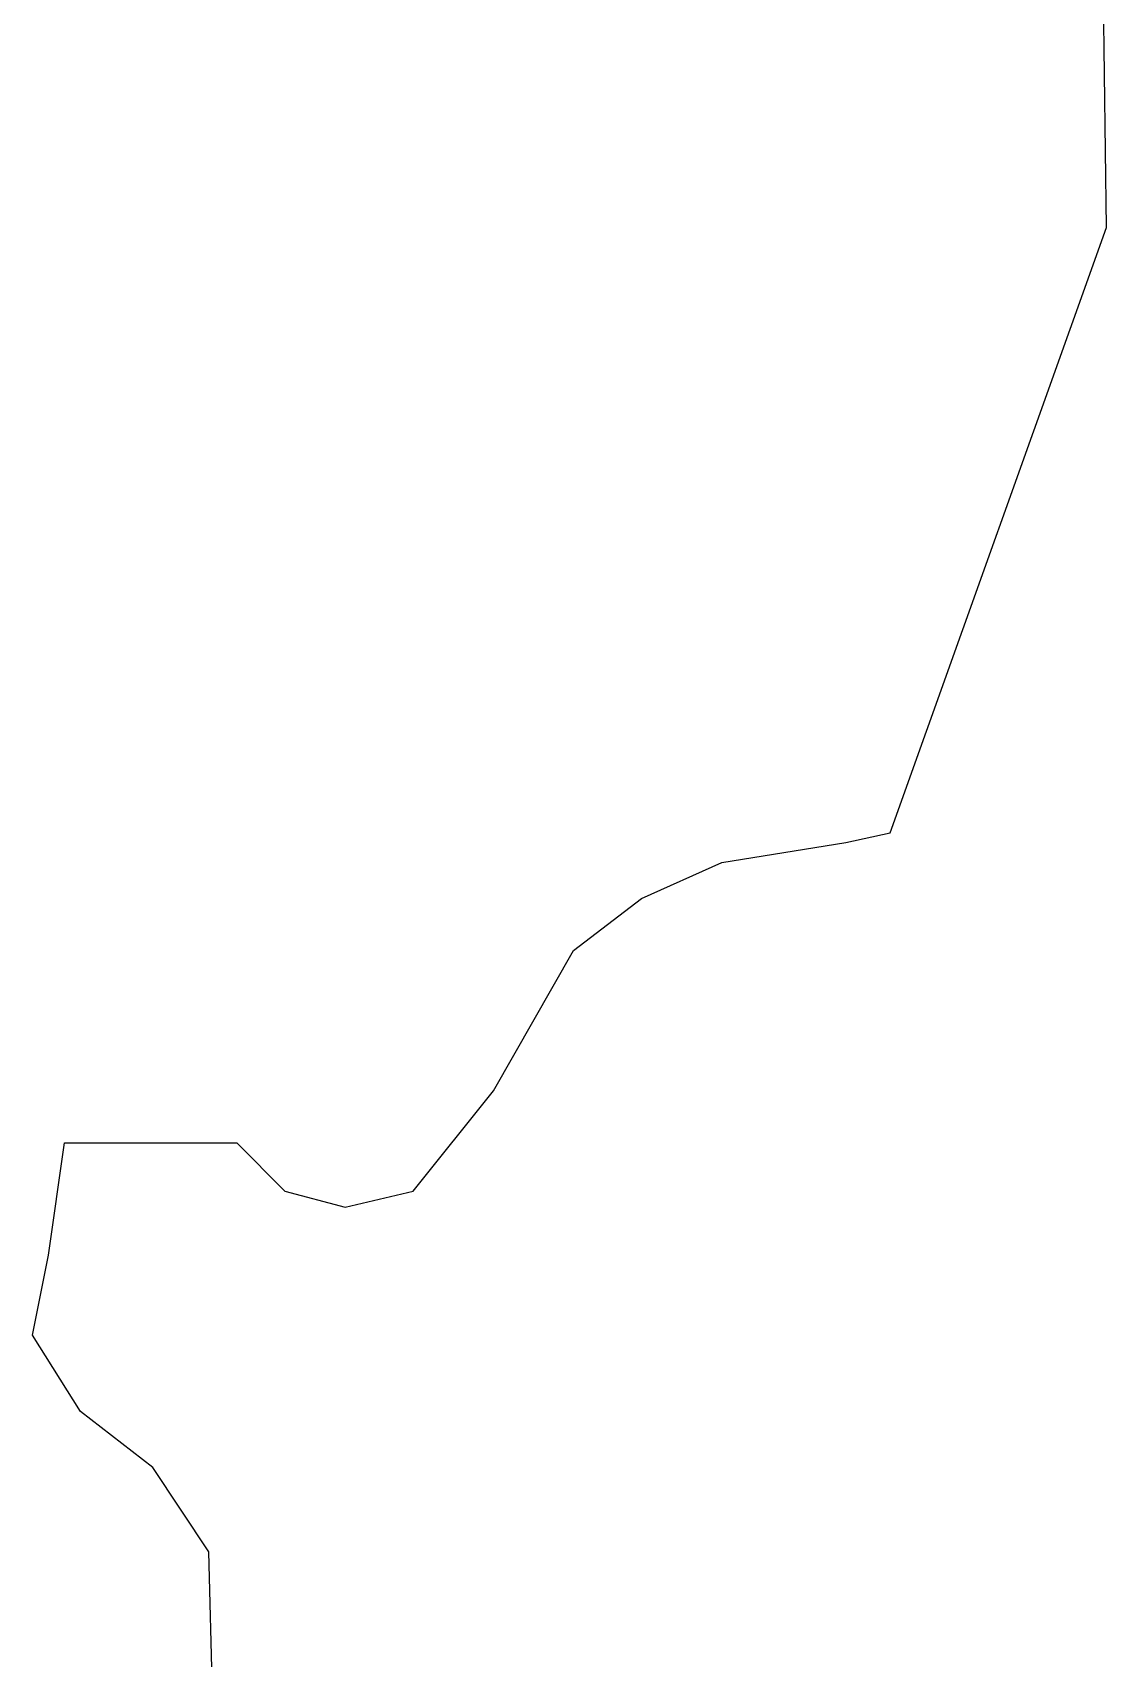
# Model space of a CAD drawing. Header units: metres. Extents: x 266585 to 279238, y 2117616 to 2127268.
# Drawn here: x 266632 to 268226, y 2120029 to 2122442 of the extents above; entities that cross this region are included whole.
import ezdxf

# ---------------------------------------------------------------- set-up
doc = ezdxf.new("R2010")
doc.units = ezdxf.units.M
doc.layers.add('village', color=3, linetype='Continuous')

msp = doc.modelspace()

# ---------------------------------------------------------------- linework, layer by layer
at = {"layer": 'village', "color": 3}
for p, q in [((268226, 2122152.1), (268220, 2122627.8)), ((267904.8, 2121254.1), (268226, 2122152.1)), ((267655.1, 2121210.1), (267839.4, 2121239.8)), ((267839.4, 2121239.8), (267904.8, 2121254.1)), ((267536.1, 2121156.5), (267655.1, 2121210.1)), ((267435, 2121079.2), (267536.1, 2121156.5)), ((267316.1, 2120871.1), (267435, 2121079.2)), ((267197.1, 2120722.4), (267316.1, 2120871.1)), ((266656, 2120627.3), (266679.7, 2120793.8)), ((266679.7, 2120793.8), (266935.5, 2120793.8)), ((266935.5, 2120793.8), (267006.8, 2120722.4)), ((267006.8, 2120722.4), (267096, 2120698.6)), ((267096, 2120698.6), (267197.1, 2120722.4)), ((266632.2, 2120508.3), (266656, 2120627.3)), ((266703.5, 2120395.3), (266632.2, 2120508.3)), ((266810.6, 2120312.1), (266703.5, 2120395.3)), ((266893.8, 2120187.2), (266810.6, 2120312.1)), ((266899.8, 2119961.2), (266893.8, 2120187.2))]:
    msp.add_line(p, q, dxfattribs=at)

doc.saveas('drawing.dxf')
